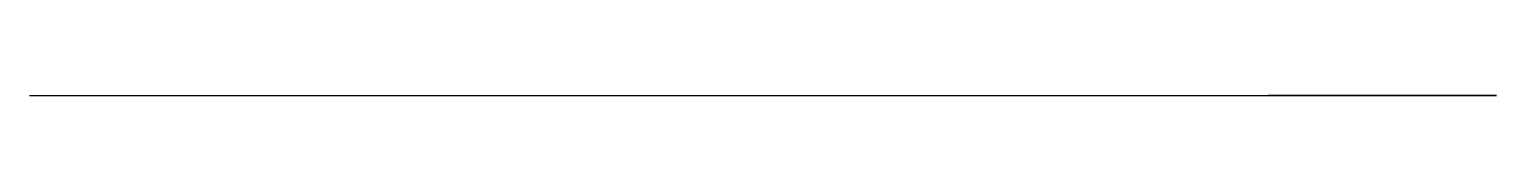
# Model space of a CAD drawing. Header units: millimetres. Extents: x 1408 to 1626, y 2521 to 2777.
# Drawn here: x 1535.03 to 1580.03, y 2520.57 to 2520.57 of the extents above.
import ezdxf

# ---------------------------------------------------------------- set-up
doc = ezdxf.new("R2010")
doc.units = ezdxf.units.MM

msp = doc.modelspace()

# ---------------------------------------------------------------- linework, layer by layer
at = {"extrusion": (0, -1, 3.06162e-16)}
for p, q in [((1535.033, 2520.568), (1576.033, 2520.568)), ((1535.033, 2520.568), (1535.033, 2520.568, 7)), ((1535.033, 2520.568, 7), (1569.033, 2520.568, 7)), ((1580.033, 2520.568, 30), (1573.033, 2520.568, 30)), ((1573.033, 2520.568, 30), (1573.033, 2520.568, 11)), ((1580.033, 2520.568, 21), (1573.033, 2520.568, 21)), ((1580.033, 2520.568, 4), (1580.033, 2520.568, 30))]:
    msp.add_line(p, q, dxfattribs=at)
for centre in [(1569.033, 11, -2520.568), (1576.033, 4, -2520.568)]:
    msp.add_arc(centre, 4, 270, 0, dxfattribs=at)

doc.saveas('drawing.dxf')
